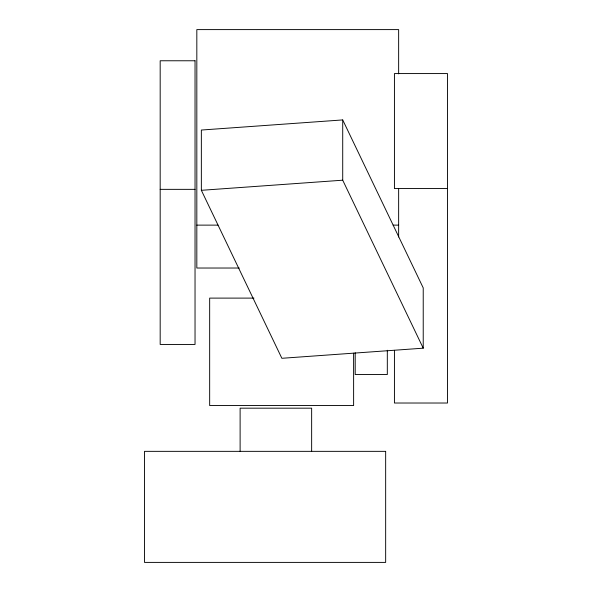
<?xml version="1.0" encoding="UTF-8"?>
<svg xmlns="http://www.w3.org/2000/svg" width="592" height="592" viewBox="0 0 592 592"><rect width="100%" height="100%" fill="white"/><g stroke="black" fill="none" stroke-linecap="round" stroke-linejoin="round"><path stroke-width="0.89" d="M342.716 119.924L201.354 130.04L201.354 190.306L281.866 358.293L423.228 348.177L423.228 287.904L342.716 119.924L342.716 180.197L423.228 348.177M201.354 190.306L342.716 180.197M447.5 188.559L394.435 188.559L394.435 73.571L447.5 73.571L447.5 403.019L394.435 403.019L394.435 350.331M160.18 189.351L195.034 189.351M196.825 225.123L218.019 225.123M393.11 225.123L398.645 225.123M239.22 268.028L196.825 268.028L196.825 29.6L398.645 29.6L398.645 73.867M253.953 298.109L209.664 298.109L209.664 405.542L353.616 405.542L353.616 353.202M398.645 189.151L398.645 236.985M387.316 350.264L387.316 374.544L355.2 374.544L355.2 352.758M311.644 451.274L311.644 408.177L240.115 408.177L240.115 451.274M195.034 60.769L160.18 60.769L160.18 344.44L195.034 344.44L195.034 60.769M385.658 451.348L144.5 451.348L144.5 562.4L385.658 562.4L385.658 451.348"/></g></svg>
